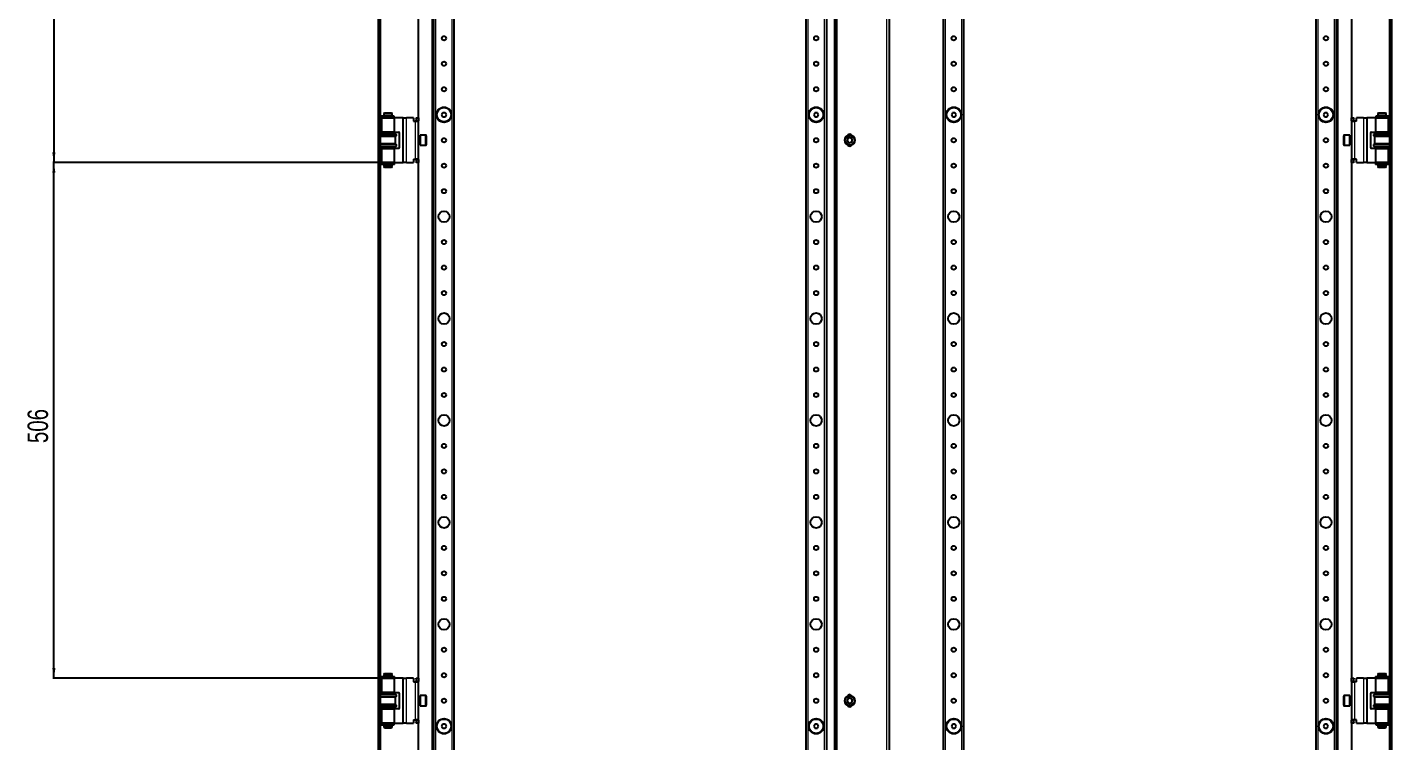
# Model space of a CAD drawing. Header units: millimetres. Extents: x -1235 to 3208, y -2404 to 1219.
# Drawn here: x -1235 to 103, y -790 to -89 of the extents above; entities that cross this region are included whole.
import ezdxf

# ---------------------------------------------------------------- set-up
doc = ezdxf.new("R2010")
doc.units = ezdxf.units.MM
doc.layers.add('FORMAT', color=7, linetype='Continuous')
doc.styles.add('SLDTEXTSTYLE0', font='TXT', dxfattribs={"width": 0.75})
doc.dimstyles.new('SLDDIMSTYLE0', dxfattribs={"dimtxt": 20, "dimasz": 10, "dimexe": 0, "dimexo": 0.0625, "dimgap": 5, "dimtad": 2, "dimdec": 1, "dimrnd": 1e-09, "dimzin": 12, "dimdsep": 46, "dimtxsty": 'SLDTEXTSTYLE0', "dimsah": 1, "dimcen": 0.09, "dimadec": 0, "dimazin": 3, "dimtfac": 1, "dimtofl": 0, "dimtmove": 0, "dimatfit": 3, "dimfxl": 0, "dimfrac": 2, "dimtolj": 1, "dimtzin": 12, "dimarcsym": 0})

# ---------------------------------------------------------------- blocks, each defined once
blk = doc.blocks.new('_D_9')
at = {"layer": 'FORMAT'}
for p, q in [((-888, 497.2), (-1210.2, 497.2)), ((-1209.2, 497.2), (-1209.2, -221.8)), ((-881.6, -221.8), (-1210.2, -221.8))]:
    blk.add_line(p, q, dxfattribs=at)
for points in [[(-1209.2, 497.2), (-1210.8, 487.2), (-1207.7, 487.2)], [(-1209.2, -221.8), (-1207.7, -211.8), (-1210.8, -211.8)]]:
    blk.add_solid(points, dxfattribs=at)
at = {"layer": 'FORMAT', "insert": (-1235, 115.5), "char_height": 20, "attachment_point": 1, "rotation": 90, "style": 'SLDTEXTSTYLE0'}
blk.add_mtext('719', dxfattribs=at)
blk = doc.blocks.new('_D_10')
at = {"layer": 'FORMAT'}
for p, q in [((-881.6, -221.8), (-1210.2, -221.8)), ((-1209.2, -727.8), (-1209.2, -221.8)), ((-881.6, -727.8), (-1210.2, -727.8))]:
    blk.add_line(p, q, dxfattribs=at)
for points in [[(-1209.2, -221.8), (-1210.8, -231.8), (-1207.7, -231.8)], [(-1209.2, -727.8), (-1207.7, -717.8), (-1210.8, -717.8)]]:
    blk.add_solid(points, dxfattribs=at)
at = {"layer": 'FORMAT', "insert": (-1235, -497), "char_height": 20, "attachment_point": 1, "rotation": 90, "style": 'SLDTEXTSTYLE0'}
blk.add_mtext('506', dxfattribs=at)

msp = doc.modelspace()

# ---------------------------------------------------------------- linework, layer by layer
at = {"color": 7, "linetype": 'Continuous', "lineweight": 25}
for p, q in [((-891.09, 602.68), (-891.09, -1552.32)), ((-889.09, 602.68), (-889.09, -1552.32)), ((100.91, -1552.32), (100.91, 602.68)), ((102.91, -1552.32), (102.91, 602.68)), ((-838.09, 571.18), (-838.09, -1520.82)), ((-443.59, 566.68), (-443.59, -1516.32)), ((-441.59, 566.68), (-441.59, -1516.32)), ((49.91, -1520.82), (49.91, 571.18)), ((-390.09, 556.97), (-390.09, -1506.6)), ((-836.59, -1492.32), (-836.59, 542.68)), ((-816.59, -1492.32), (-816.59, 542.68)), ((-471.59, 542.68), (-471.59, -1492.32)), ((-451.59, 542.68), (-451.59, -1492.32)), ((-336.59, -1492.32), (-336.59, 542.68)), ((-316.59, -1492.32), (-316.59, 542.68)), ((28.41, 542.68), (28.41, -1492.32)), ((48.41, 542.68), (48.41, -1492.32)), ((-852.09, 453.18), (-852.09, -177.82)), ((63.91, -177.82), (63.91, 453.18)), ((-885.01, -173.07), (-885.59, -174.07)), ((-885.01, -173.07), (-882.04, -173.07)), ((-882.04, -173.07), (-878.16, -173.07)), ((-877.59, -174.07), (-878.16, -173.07)), ((-827.74, -172.82), (-828.89, -174.82)), ((-825.43, -172.82), (-827.74, -172.82)), ((-824.28, -174.82), (-825.43, -172.82)), ((-462.74, -172.82), (-463.89, -174.82)), ((-460.43, -172.82), (-462.74, -172.82)), ((-459.28, -174.82), (-460.43, -172.82)), ((-327.74, -172.82), (-328.89, -174.82)), ((-325.43, -172.82), (-327.74, -172.82)), ((-324.28, -174.82), (-325.43, -172.82)), ((37.26, -172.82), (36.11, -174.82)), ((39.57, -172.82), (37.26, -172.82)), ((40.72, -174.82), (39.57, -172.82)), ((89.99, -173.07), (89.41, -174.07)), ((89.99, -173.07), (96.84, -173.07)), ((97.41, -174.07), (96.84, -173.07)), ((-888.74, -176.12), (-888.74, -177.02)), ((-875.75, -176.12), (-888.74, -176.12)), ((-875.75, -177.02), (-888.74, -177.02)), ((-888.04, -177.82), (-888.04, -191.82)), ((-888.04, -177.82), (-875.14, -177.82)), ((-885.59, -174.07), (-885.59, -176.07)), ((-882.12, -174.07), (-885.59, -174.07)), ((-885.59, -176.07), (-882.12, -176.07)), ((-885.59, -177.07), (-885.59, -177.82)), ((-885.59, -177.07), (-882.12, -177.07)), ((-885.09, -176.07), (-885.09, -176.12)), ((-885.09, -177.02), (-885.09, -177.07)), ((-877.59, -174.07), (-882.12, -174.07)), ((-882.12, -176.07), (-877.59, -176.07)), ((-882.12, -177.07), (-877.59, -177.07)), ((-878.09, -176.12), (-878.09, -176.07)), ((-878.09, -177.07), (-878.09, -177.02)), ((-877.59, -176.07), (-877.59, -174.07)), ((-877.59, -177.82), (-877.59, -177.07)), ((-875.66, -176.12), (-875.75, -176.12)), ((-875.66, -177.02), (-875.75, -177.02)), ((-875.66, -177.02), (-875.66, -176.12)), ((-875.64, -176.12), (-875.66, -176.12)), ((-875.64, -177.02), (-875.66, -177.02)), ((-875.64, -177.02), (-875.64, -176.12)), ((-875.14, -191.82), (-875.14, -177.82)), ((-867.04, -177.82), (-875.14, -177.82)), ((-866.54, -177.82), (-867.04, -177.82)), ((-866.54, -177.82), (-863.54, -177.82)), ((-866.54, -221.82), (-866.54, -177.82)), ((-856.54, -177.82), (-863.54, -177.82)), ((-856.54, -177.82), (-856.54, -181.12)), ((-856.54, -181.12), (-854.54, -181.12)), ((-854.54, -181.12), (-851.54, -181.12)), ((-854.04, -177.82), (-851.54, -177.82)), ((-854.04, -178.32), (-854.04, -177.82)), ((-854.04, -178.32), (-854.04, -180.32)), ((-854.04, -180.82), (-854.04, -180.32)), ((-851.54, -180.82), (-854.04, -180.82)), ((-854.04, -180.82), (-854.04, -181.12)), ((-851.54, -177.82), (-851.54, -178.32)), ((-851.54, -178.32), (-851.54, -180.32)), ((-851.54, -180.32), (-851.54, -180.82)), ((-851.54, -181.12), (-851.54, -180.82)), ((-851.54, -218.52), (-851.54, -181.12)), ((-828.89, -174.82), (-827.74, -176.82)), ((-827.74, -176.82), (-825.43, -176.82)), ((-825.43, -176.82), (-824.28, -174.82)), ((-463.89, -174.82), (-462.74, -176.82)), ((-462.74, -176.82), (-460.43, -176.82)), ((-460.43, -176.82), (-459.28, -174.82)), ((-328.89, -174.82), (-327.74, -176.82)), ((-327.74, -176.82), (-325.43, -176.82)), ((-325.43, -176.82), (-324.28, -174.82)), ((36.11, -174.82), (37.26, -176.82)), ((37.26, -176.82), (39.57, -176.82)), ((39.57, -176.82), (40.72, -174.82)), ((63.36, -178.32), (63.36, -177.82)), ((63.36, -177.82), (65.86, -177.82)), ((63.36, -180.32), (63.36, -178.32)), ((63.36, -180.82), (63.36, -180.32)), ((65.86, -180.82), (63.36, -180.82)), ((63.36, -180.82), (63.36, -181.12)), ((63.36, -181.12), (66.36, -181.12)), ((63.36, -181.12), (63.36, -218.52)), ((65.86, -177.82), (65.86, -178.32)), ((65.86, -180.32), (65.86, -178.32)), ((65.86, -180.32), (65.86, -180.82)), ((65.86, -181.12), (65.86, -180.82)), ((68.36, -181.12), (66.36, -181.12)), ((75.36, -177.82), (68.36, -177.82)), ((68.36, -181.12), (68.36, -177.82)), ((75.36, -177.82), (78.36, -177.82)), ((78.36, -177.82), (78.36, -221.82)), ((78.86, -177.82), (78.36, -177.82)), ((86.96, -177.82), (78.86, -177.82)), ((86.96, -177.82), (86.96, -191.82)), ((86.96, -177.82), (99.86, -177.82)), ((87.47, -176.12), (87.47, -177.02)), ((87.49, -176.12), (87.47, -176.12)), ((87.49, -177.02), (87.47, -177.02)), ((87.49, -176.12), (87.49, -177.02)), ((87.57, -176.12), (87.49, -176.12)), ((87.57, -177.02), (87.49, -177.02)), ((100.56, -176.12), (87.57, -176.12)), ((100.56, -177.02), (87.57, -177.02)), ((89.41, -174.07), (89.41, -176.07)), ((97.41, -174.07), (89.41, -174.07)), ((89.41, -176.07), (97.41, -176.07)), ((89.41, -177.07), (89.41, -177.82)), ((89.41, -177.07), (97.41, -177.07)), ((89.91, -176.07), (89.91, -176.12)), ((89.91, -177.02), (89.91, -177.07)), ((96.91, -176.12), (96.91, -176.07)), ((96.91, -177.07), (96.91, -177.02)), ((97.41, -176.07), (97.41, -174.07)), ((97.41, -177.82), (97.41, -177.07)), ((99.86, -191.82), (99.86, -177.82)), ((100.56, -177.02), (100.56, -176.12)), ((-889.09, -192.82), (-874.09, -192.82)), ((-874.09, -193.42), (-889.09, -193.42)), ((-874.09, -196.22), (-889.09, -196.22)), ((-875.14, -191.82), (-888.04, -191.82)), ((-885.59, -191.82), (-885.59, -192.82)), ((-877.59, -192.82), (-877.59, -191.82)), ((-875.14, -191.82), (-871.04, -191.82)), ((-874.09, -193.42), (-874.09, -192.82)), ((-873.39, -194.1), (-874.09, -193.42)), ((-874.09, -196.22), (-873.39, -195.53)), ((-874.09, -203.42), (-874.09, -196.22)), ((-870.54, -192.32), (-870.54, -207.32)), ((-850.29, -196.82), (-851.54, -196.82)), ((-844.64, -194.82), (-850.04, -194.82)), ((-850.04, -194.82), (-850.04, -204.82)), ((-844.04, -195.42), (-844.04, -204.22)), ((-430.68, -197.82), (-431.37, -200.63)), ((-429.27, -202.63), (-431.37, -200.63)), ((-427.9, -197), (-430.68, -197.82)), ((-427.9, -197), (-425.8, -199)), ((-426.49, -201.82), (-425.8, -199)), ((55.86, -199.82), (55.86, -195.42)), ((55.86, -204.22), (55.86, -199.82)), ((61.86, -194.82), (56.46, -194.82)), ((61.86, -199.82), (61.86, -194.82)), ((61.86, -204.82), (61.86, -199.82)), ((63.36, -196.82), (62.11, -196.82)), ((82.36, -207.32), (82.36, -192.32)), ((82.86, -191.82), (86.96, -191.82)), ((85.91, -193.42), (85.21, -194.1)), ((85.21, -195.53), (85.91, -196.22)), ((85.91, -192.82), (85.91, -193.42)), ((85.91, -192.82), (100.91, -192.82)), ((100.91, -193.42), (85.91, -193.42)), ((85.91, -196.22), (85.91, -203.42)), ((100.91, -196.22), (85.91, -196.22)), ((99.86, -191.82), (86.96, -191.82)), ((89.41, -191.82), (89.41, -192.82)), ((97.41, -192.82), (97.41, -191.82)), ((-874.09, -203.42), (-889.09, -203.42)), ((-874.09, -206.22), (-889.09, -206.22)), ((-889.09, -206.82), (-874.09, -206.82)), ((-888.04, -207.82), (-888.04, -221.82)), ((-888.04, -207.82), (-875.14, -207.82)), ((-885.59, -206.82), (-885.59, -207.82)), ((-877.59, -207.82), (-877.59, -206.82)), ((-875.14, -221.82), (-875.14, -207.82)), ((-871.04, -207.82), (-875.14, -207.82)), ((-873.39, -204.1), (-874.09, -203.42)), ((-874.09, -206.22), (-873.39, -205.53)), ((-874.09, -206.82), (-874.09, -206.22)), ((-851.54, -202.82), (-850.29, -202.82)), ((-850.04, -204.82), (-844.64, -204.82)), ((-426.49, -201.82), (-429.27, -202.63)), ((56.46, -204.82), (61.86, -204.82)), ((62.11, -202.82), (63.36, -202.82)), ((86.96, -207.82), (82.86, -207.82)), ((85.91, -203.42), (85.21, -204.1)), ((85.21, -205.53), (85.91, -206.22)), ((100.91, -203.42), (85.91, -203.42)), ((85.91, -206.22), (85.91, -206.82)), ((100.91, -206.22), (85.91, -206.22)), ((85.91, -206.82), (100.91, -206.82)), ((86.96, -207.82), (86.96, -221.82)), ((86.96, -207.82), (99.86, -207.82)), ((89.41, -206.82), (89.41, -207.82)), ((97.41, -207.82), (97.41, -206.82)), ((99.86, -221.82), (99.86, -207.82)), ((-888.74, -222.62), (-888.74, -223.52)), ((-875.27, -222.62), (-888.74, -222.62)), ((-875.27, -223.52), (-888.74, -223.52)), ((-875.14, -221.82), (-888.04, -221.82)), ((-885.59, -221.82), (-885.59, -222.57)), ((-885.59, -222.57), (-882.12, -222.57)), ((-885.59, -223.57), (-885.59, -225.57)), ((-885.59, -223.57), (-882.12, -223.57)), ((-885.59, -225.57), (-885.01, -226.57)), ((-885.59, -225.57), (-877.59, -225.57)), ((-885.09, -222.57), (-885.09, -222.62)), ((-885.09, -223.52), (-885.09, -223.57)), ((-878.16, -226.57), (-885.01, -226.57)), ((-882.12, -222.57), (-877.59, -222.57)), ((-882.12, -223.57), (-877.59, -223.57)), ((-878.16, -226.57), (-877.59, -225.57)), ((-878.09, -222.62), (-878.09, -222.57)), ((-878.09, -223.57), (-878.09, -223.52)), ((-877.59, -222.57), (-877.59, -221.82)), ((-877.59, -225.57), (-877.59, -223.57)), ((-875.21, -222.62), (-875.27, -222.62)), ((-875.21, -223.52), (-875.27, -223.52)), ((-875.21, -223.52), (-875.21, -222.62)), ((-875.14, -221.82), (-867.04, -221.82)), ((-867.04, -221.82), (-866.54, -221.82)), ((-863.54, -221.82), (-866.54, -221.82)), ((-863.54, -221.82), (-856.54, -221.82)), ((-856.54, -218.52), (-854.54, -218.52)), ((-856.54, -218.52), (-856.54, -221.82)), ((-851.54, -218.52), (-854.54, -218.52)), ((-854.04, -218.52), (-854.04, -218.82)), ((-854.04, -218.82), (-851.54, -218.82)), ((-854.04, -219.32), (-854.04, -218.82)), ((-854.04, -219.32), (-854.04, -221.32)), ((-854.04, -221.82), (-854.04, -221.32)), ((-851.54, -221.82), (-854.04, -221.82)), ((-852.09, -221.82), (-852.09, -727.82)), ((-851.54, -218.82), (-851.54, -218.52)), ((-851.54, -218.82), (-851.54, -219.32)), ((-851.54, -219.32), (-851.54, -221.32)), ((-851.54, -221.32), (-851.54, -221.82)), ((66.36, -218.52), (63.36, -218.52)), ((63.36, -218.52), (63.36, -218.82)), ((63.36, -219.32), (63.36, -218.82)), ((63.36, -218.82), (65.86, -218.82)), ((63.36, -221.32), (63.36, -219.32)), ((63.36, -221.82), (63.36, -221.32)), ((65.86, -221.82), (63.36, -221.82)), ((63.91, -727.82), (63.91, -221.82)), ((65.86, -218.82), (65.86, -218.52)), ((65.86, -218.82), (65.86, -219.32)), ((65.86, -221.32), (65.86, -219.32)), ((65.86, -221.32), (65.86, -221.82)), ((68.36, -218.52), (66.36, -218.52)), ((68.36, -221.82), (68.36, -218.52)), ((68.36, -221.82), (75.36, -221.82)), ((78.36, -221.82), (75.36, -221.82)), ((78.36, -221.82), (78.86, -221.82)), ((78.86, -221.82), (86.96, -221.82)), ((99.86, -221.82), (86.96, -221.82)), ((87.04, -222.62), (87.04, -223.52)), ((87.1, -222.62), (87.04, -222.62)), ((87.1, -223.52), (87.04, -223.52)), ((100.56, -222.62), (87.1, -222.62)), ((100.56, -223.52), (87.1, -223.52)), ((89.41, -221.82), (89.41, -222.57)), ((89.41, -222.57), (97.41, -222.57)), ((89.41, -223.57), (89.41, -225.57)), ((89.41, -223.57), (97.41, -223.57)), ((89.41, -225.57), (89.99, -226.57)), ((89.41, -225.57), (93.95, -225.57)), ((89.91, -222.57), (89.91, -222.62)), ((89.91, -223.52), (89.91, -223.57)), ((93.87, -226.57), (89.99, -226.57)), ((96.84, -226.57), (93.87, -226.57)), ((93.95, -225.57), (97.41, -225.57)), ((96.84, -226.57), (97.41, -225.57)), ((96.91, -222.62), (96.91, -222.57)), ((96.91, -223.57), (96.91, -223.52)), ((97.41, -222.57), (97.41, -221.82)), ((97.41, -225.57), (97.41, -223.57)), ((100.56, -223.52), (100.56, -222.62)), ((-888.74, -726.12), (-888.74, -727.02)), ((-888.74, -726.12), (-875.27, -726.12)), ((-888.74, -727.02), (-875.27, -727.02)), ((-888.04, -727.82), (-888.04, -741.82)), ((-888.04, -727.82), (-875.14, -727.82)), ((-885.01, -723.07), (-885.59, -724.07)), ((-885.59, -724.07), (-885.59, -726.07)), ((-882.12, -724.07), (-885.59, -724.07)), ((-877.59, -726.07), (-885.59, -726.07)), ((-885.59, -727.07), (-885.59, -727.82)), ((-877.59, -727.07), (-885.59, -727.07)), ((-885.09, -726.07), (-885.09, -726.12)), ((-885.09, -727.02), (-885.09, -727.07)), ((-885.01, -723.07), (-882.04, -723.07)), ((-877.59, -724.07), (-882.12, -724.07)), ((-882.04, -723.07), (-878.16, -723.07)), ((-877.59, -724.07), (-878.16, -723.07)), ((-878.09, -726.12), (-878.09, -726.07)), ((-878.09, -727.07), (-878.09, -727.02)), ((-877.59, -726.07), (-877.59, -724.07)), ((-877.59, -727.82), (-877.59, -727.07)), ((-875.27, -726.12), (-875.21, -726.12)), ((-875.27, -727.02), (-875.21, -727.02)), ((-875.21, -727.02), (-875.21, -726.12)), ((-875.14, -741.82), (-875.14, -727.82)), ((-867.04, -727.82), (-875.14, -727.82)), ((-866.54, -727.82), (-867.04, -727.82)), ((-866.54, -727.82), (-863.54, -727.82)), ((-866.54, -771.82), (-866.54, -727.82)), ((-856.54, -727.82), (-863.54, -727.82)), ((-856.54, -727.82), (-856.54, -731.12)), ((-856.54, -731.12), (-854.54, -731.12)), ((-854.54, -731.12), (-851.54, -731.12)), ((-854.04, -727.82), (-851.54, -727.82)), ((-854.04, -728.32), (-854.04, -727.82)), ((-854.04, -728.32), (-854.04, -730.32)), ((-854.04, -730.82), (-854.04, -730.32)), ((-851.54, -730.82), (-854.04, -730.82)), ((-854.04, -730.82), (-854.04, -731.12)), ((-851.54, -727.82), (-851.54, -728.32)), ((-851.54, -728.32), (-851.54, -730.32)), ((-851.54, -730.32), (-851.54, -730.82)), ((-851.54, -731.12), (-851.54, -730.82)), ((-851.54, -768.52), (-851.54, -731.12)), ((63.36, -728.32), (63.36, -727.82)), ((63.36, -727.82), (65.86, -727.82)), ((63.36, -730.32), (63.36, -728.32)), ((63.36, -730.82), (63.36, -730.32)), ((65.86, -730.82), (63.36, -730.82)), ((63.36, -730.82), (63.36, -731.12)), ((63.36, -731.12), (66.36, -731.12)), ((63.36, -731.12), (63.36, -768.52)), ((65.86, -727.82), (65.86, -728.32)), ((65.86, -730.32), (65.86, -728.32)), ((65.86, -730.32), (65.86, -730.82)), ((65.86, -731.12), (65.86, -730.82)), ((68.36, -731.12), (66.36, -731.12)), ((75.36, -727.82), (68.36, -727.82)), ((68.36, -731.12), (68.36, -727.82)), ((75.36, -727.82), (78.36, -727.82)), ((78.36, -727.82), (78.36, -771.82)), ((78.86, -727.82), (78.36, -727.82)), ((86.96, -727.82), (78.86, -727.82)), ((86.96, -727.82), (86.96, -741.82)), ((86.96, -727.82), (99.86, -727.82)), ((87.04, -726.12), (87.04, -727.02)), ((87.04, -726.12), (87.1, -726.12)), ((87.04, -727.02), (87.1, -727.02)), ((87.1, -726.12), (100.56, -726.12)), ((87.1, -727.02), (100.56, -727.02)), ((89.99, -723.07), (89.41, -724.07)), ((89.41, -724.07), (89.41, -726.07)), ((97.41, -724.07), (89.41, -724.07)), ((93.95, -726.07), (89.41, -726.07)), ((89.41, -727.07), (89.41, -727.82)), ((93.95, -727.07), (89.41, -727.07)), ((89.91, -726.07), (89.91, -726.12)), ((89.91, -727.02), (89.91, -727.07)), ((89.99, -723.07), (96.84, -723.07)), ((97.41, -726.07), (93.95, -726.07)), ((97.41, -727.07), (93.95, -727.07)), ((97.41, -724.07), (96.84, -723.07)), ((96.91, -726.12), (96.91, -726.07)), ((96.91, -727.07), (96.91, -727.02)), ((97.41, -726.07), (97.41, -724.07)), ((97.41, -727.82), (97.41, -727.07)), ((99.86, -741.82), (99.86, -727.82)), ((100.56, -727.02), (100.56, -726.12)), ((-889.09, -742.82), (-874.09, -742.82)), ((-874.09, -743.42), (-889.09, -743.42)), ((-874.09, -746.22), (-889.09, -746.22)), ((-875.14, -741.82), (-888.04, -741.82)), ((-885.59, -741.82), (-885.59, -742.82)), ((-877.59, -742.82), (-877.59, -741.82)), ((-875.14, -741.82), (-871.04, -741.82)), ((-874.09, -743.42), (-874.09, -742.82)), ((-873.39, -744.1), (-874.09, -743.42)), ((-874.09, -746.22), (-873.39, -745.53)), ((-874.09, -753.42), (-874.09, -746.22)), ((-870.54, -742.32), (-870.54, -757.32)), ((-850.29, -746.82), (-851.54, -746.82)), ((-844.64, -744.82), (-850.04, -744.82)), ((-850.04, -744.82), (-850.04, -749.82)), ((-844.04, -745.42), (-844.04, -749.82)), ((-430.68, -747.82), (-431.37, -750.63)), ((-427.9, -747), (-430.68, -747.82)), ((-427.9, -747), (-425.8, -749)), ((-426.49, -751.82), (-425.8, -749)), ((55.86, -754.22), (55.86, -745.42)), ((61.86, -744.82), (56.46, -744.82)), ((61.86, -754.82), (61.86, -744.82)), ((63.36, -746.82), (62.11, -746.82)), ((82.36, -757.32), (82.36, -742.32)), ((82.86, -741.82), (86.96, -741.82)), ((85.91, -743.42), (85.21, -744.1)), ((85.21, -745.53), (85.91, -746.22)), ((85.91, -742.82), (85.91, -743.42)), ((85.91, -742.82), (100.91, -742.82)), ((100.91, -743.42), (85.91, -743.42)), ((85.91, -746.22), (85.91, -753.42)), ((100.91, -746.22), (85.91, -746.22)), ((99.86, -741.82), (86.96, -741.82)), ((89.41, -741.82), (89.41, -742.82)), ((97.41, -742.82), (97.41, -741.82)), ((-874.09, -753.42), (-889.09, -753.42)), ((-874.09, -756.22), (-889.09, -756.22)), ((-889.09, -756.82), (-874.09, -756.82)), ((-888.04, -757.82), (-888.04, -771.82)), ((-888.04, -757.82), (-875.14, -757.82)), ((-885.59, -756.82), (-885.59, -757.82)), ((-877.59, -757.82), (-877.59, -756.82)), ((-875.14, -771.82), (-875.14, -757.82)), ((-871.04, -757.82), (-875.14, -757.82)), ((-873.39, -754.1), (-874.09, -753.42)), ((-874.09, -756.22), (-873.39, -755.53)), ((-874.09, -756.82), (-874.09, -756.22)), ((-851.54, -752.82), (-850.29, -752.82)), ((-850.04, -749.82), (-850.04, -754.82)), ((-850.04, -754.82), (-844.64, -754.82)), ((-844.04, -749.82), (-844.04, -754.22)), ((-429.27, -752.63), (-431.37, -750.63)), ((-426.49, -751.82), (-429.27, -752.63)), ((56.46, -754.82), (61.86, -754.82)), ((62.11, -752.82), (63.36, -752.82)), ((86.96, -757.82), (82.86, -757.82)), ((85.91, -753.42), (85.21, -754.1)), ((85.21, -755.53), (85.91, -756.22)), ((100.91, -753.42), (85.91, -753.42)), ((85.91, -756.22), (85.91, -756.82)), ((100.91, -756.22), (85.91, -756.22)), ((85.91, -756.82), (100.91, -756.82)), ((86.96, -757.82), (86.96, -771.82)), ((86.96, -757.82), (99.86, -757.82)), ((89.41, -756.82), (89.41, -757.82)), ((97.41, -757.82), (97.41, -756.82)), ((99.86, -771.82), (99.86, -757.82)), ((-888.74, -772.62), (-888.74, -773.52)), ((-888.74, -772.62), (-875.75, -772.62)), ((-888.74, -773.52), (-875.75, -773.52)), ((-875.14, -771.82), (-888.04, -771.82)), ((-885.59, -771.82), (-885.59, -772.57)), ((-877.59, -772.57), (-885.59, -772.57)), ((-885.59, -773.57), (-885.59, -775.57)), ((-877.59, -773.57), (-885.59, -773.57)), ((-885.59, -775.57), (-885.01, -776.57)), ((-885.59, -775.57), (-877.59, -775.57)), ((-885.09, -772.57), (-885.09, -772.62)), ((-885.09, -773.52), (-885.09, -773.57)), ((-878.16, -776.57), (-877.59, -775.57)), ((-878.09, -772.62), (-878.09, -772.57)), ((-878.09, -773.57), (-878.09, -773.52)), ((-877.59, -772.57), (-877.59, -771.82)), ((-877.59, -775.57), (-877.59, -773.57)), ((-875.75, -772.62), (-875.66, -772.62)), ((-875.75, -773.52), (-875.66, -773.52)), ((-875.66, -773.52), (-875.66, -772.62)), ((-875.66, -772.62), (-875.64, -772.62)), ((-875.66, -773.52), (-875.64, -773.52)), ((-875.64, -773.52), (-875.64, -772.62)), ((-875.14, -771.82), (-867.04, -771.82)), ((-867.04, -771.82), (-866.54, -771.82)), ((-863.54, -771.82), (-866.54, -771.82)), ((-863.54, -771.82), (-856.54, -771.82)), ((-856.54, -768.52), (-854.54, -768.52)), ((-856.54, -768.52), (-856.54, -771.82)), ((-851.54, -768.52), (-854.54, -768.52)), ((-854.04, -768.52), (-854.04, -768.82)), ((-854.04, -768.82), (-851.54, -768.82)), ((-854.04, -769.32), (-854.04, -768.82)), ((-854.04, -769.32), (-854.04, -771.32)), ((-854.04, -771.82), (-854.04, -771.32)), ((-851.54, -771.82), (-854.04, -771.82)), ((-852.09, -771.82), (-852.09, -1402.82)), ((-851.54, -768.82), (-851.54, -768.52)), ((-851.54, -768.82), (-851.54, -769.32)), ((-851.54, -769.32), (-851.54, -771.32)), ((-851.54, -771.32), (-851.54, -771.82)), ((-827.74, -772.82), (-828.89, -774.82)), ((-828.89, -774.82), (-827.74, -776.82)), ((-825.43, -772.82), (-827.74, -772.82)), ((-824.28, -774.82), (-825.43, -772.82)), ((-825.43, -776.82), (-824.28, -774.82)), ((-462.74, -772.82), (-463.89, -774.82)), ((-463.89, -774.82), (-462.74, -776.82)), ((-460.43, -772.82), (-462.74, -772.82)), ((-459.28, -774.82), (-460.43, -772.82)), ((-460.43, -776.82), (-459.28, -774.82)), ((-327.74, -772.82), (-328.89, -774.82)), ((-328.89, -774.82), (-327.74, -776.82)), ((-325.43, -772.82), (-327.74, -772.82)), ((-324.28, -774.82), (-325.43, -772.82)), ((-325.43, -776.82), (-324.28, -774.82)), ((37.26, -772.82), (36.11, -774.82)), ((36.11, -774.82), (37.26, -776.82)), ((39.57, -772.82), (37.26, -772.82)), ((40.72, -774.82), (39.57, -772.82)), ((39.57, -776.82), (40.72, -774.82)), ((66.36, -768.52), (63.36, -768.52)), ((63.36, -768.52), (63.36, -768.82)), ((63.36, -768.82), (65.86, -768.82)), ((63.36, -769.32), (63.36, -768.82)), ((63.36, -771.32), (63.36, -769.32)), ((63.36, -771.82), (63.36, -771.32)), ((65.86, -771.82), (63.36, -771.82)), ((63.91, -1402.82), (63.91, -771.82)), ((65.86, -768.82), (65.86, -768.52)), ((65.86, -768.82), (65.86, -769.32)), ((65.86, -771.32), (65.86, -769.32)), ((65.86, -771.32), (65.86, -771.82)), ((68.36, -768.52), (66.36, -768.52)), ((68.36, -771.82), (68.36, -768.52)), ((68.36, -771.82), (75.36, -771.82)), ((78.36, -771.82), (75.36, -771.82)), ((78.36, -771.82), (78.86, -771.82)), ((78.86, -771.82), (86.96, -771.82)), ((99.86, -771.82), (86.96, -771.82)), ((87.47, -772.62), (87.47, -773.52)), ((87.47, -772.62), (87.49, -772.62)), ((87.47, -773.52), (87.49, -773.52)), ((87.49, -772.62), (87.49, -773.52)), ((87.49, -772.62), (87.57, -772.62)), ((87.49, -773.52), (87.57, -773.52)), ((87.57, -772.62), (100.56, -772.62)), ((87.57, -773.52), (100.56, -773.52)), ((89.41, -771.82), (89.41, -772.57)), ((93.95, -772.57), (89.41, -772.57)), ((89.41, -773.57), (89.41, -775.57)), ((93.95, -773.57), (89.41, -773.57)), ((89.41, -775.57), (89.99, -776.57)), ((89.41, -775.57), (93.95, -775.57)), ((89.91, -772.57), (89.91, -772.62)), ((89.91, -773.52), (89.91, -773.57)), ((97.41, -772.57), (93.95, -772.57)), ((97.41, -773.57), (93.95, -773.57)), ((93.95, -775.57), (97.41, -775.57)), ((96.84, -776.57), (97.41, -775.57)), ((96.91, -772.62), (96.91, -772.57)), ((96.91, -773.57), (96.91, -773.52)), ((97.41, -772.57), (97.41, -771.82)), ((97.41, -775.57), (97.41, -773.57)), ((100.56, -773.52), (100.56, -772.62)), ((-878.16, -776.57), (-885.01, -776.57)), ((-827.74, -776.82), (-825.43, -776.82)), ((-462.74, -776.82), (-460.43, -776.82)), ((-327.74, -776.82), (-325.43, -776.82)), ((37.26, -776.82), (39.57, -776.82)), ((93.87, -776.57), (89.99, -776.57)), ((96.84, -776.57), (93.87, -776.57))]:
    msp.add_line(p, q, dxfattribs=at)
at = {"color": 8, "linetype": 'Continuous', "lineweight": 18}
for p, q in [((-440.99, -1516.32), (-440.99, 566.68)), ((-392.69, 552.46), (-392.69, -1502.1)), ((-389.49, -1507.64), (-389.49, 558.01)), ((-834.59, -1492.32), (-834.59, 542.68)), ((-818.59, -1492.32), (-818.59, 542.68)), ((-469.59, 542.68), (-469.59, -1492.32)), ((-453.59, 542.68), (-453.59, -1492.32)), ((-334.59, -1492.32), (-334.59, 542.68)), ((-318.59, -1492.32), (-318.59, 542.68)), ((30.41, 542.68), (30.41, -1492.32)), ((46.41, 542.68), (46.41, -1492.32)), ((-888.49, -176.12), (-888.49, 451.48)), ((100.31, 451.48), (100.31, -176.12)), ((-888.49, -192.82), (-888.49, -177.02)), ((-875.75, -177.02), (-875.75, -176.12)), ((-867.04, -177.82), (-867.04, -221.82)), ((-863.54, -221.82), (-863.54, -177.82)), ((-854.54, -218.52), (-854.54, -181.12)), ((-851.54, -178.32), (-854.04, -178.32)), ((-854.04, -180.32), (-851.54, -180.32)), ((65.86, -178.32), (63.36, -178.32)), ((63.36, -180.32), (65.86, -180.32)), ((66.36, -181.12), (66.36, -218.52)), ((75.36, -177.82), (75.36, -221.82)), ((78.86, -221.82), (78.86, -177.82)), ((87.57, -177.02), (87.57, -176.12)), ((100.31, -177.02), (100.31, -192.82)), ((-873.39, -194.1), (-889.09, -194.1)), ((-873.39, -195.53), (-889.09, -195.53)), ((-850.29, -199.82), (-850.29, -196.82)), ((-850.29, -202.82), (-850.29, -199.82)), ((-844.64, -204.82), (-844.64, -194.82)), ((56.46, -194.82), (56.46, -199.82)), ((56.46, -199.82), (56.46, -204.82)), ((62.11, -196.82), (62.11, -202.82)), ((100.91, -194.1), (85.21, -194.1)), ((100.91, -195.53), (85.21, -195.53)), ((-873.39, -204.1), (-889.09, -204.1)), ((-873.39, -205.53), (-889.09, -205.53)), ((-888.49, -222.62), (-888.49, -206.82)), ((100.91, -204.1), (85.21, -204.1)), ((100.91, -205.53), (85.21, -205.53)), ((100.31, -206.82), (100.31, -222.62)), ((-888.49, -726.12), (-888.49, -223.52)), ((-875.27, -223.52), (-875.27, -222.62)), ((-851.54, -219.32), (-854.04, -219.32)), ((-854.04, -221.32), (-851.54, -221.32)), ((65.86, -219.32), (63.36, -219.32)), ((63.36, -221.32), (65.86, -221.32)), ((87.1, -223.52), (87.1, -222.62)), ((100.31, -223.52), (100.31, -726.12)), ((-888.49, -742.82), (-888.49, -727.02)), ((-875.27, -726.12), (-875.27, -727.02)), ((-867.04, -727.82), (-867.04, -771.82)), ((-863.54, -771.82), (-863.54, -727.82)), ((-854.54, -768.52), (-854.54, -731.12)), ((-851.54, -728.32), (-854.04, -728.32)), ((-854.04, -730.32), (-851.54, -730.32)), ((65.86, -728.32), (63.36, -728.32)), ((63.36, -730.32), (65.86, -730.32)), ((66.36, -731.12), (66.36, -768.52)), ((75.36, -727.82), (75.36, -771.82)), ((78.86, -771.82), (78.86, -727.82)), ((87.1, -726.12), (87.1, -727.02)), ((100.31, -727.02), (100.31, -742.82)), ((-873.39, -744.1), (-889.09, -744.1)), ((-873.39, -745.53), (-889.09, -745.53)), ((-850.29, -752.82), (-850.29, -746.82)), ((-844.64, -749.82), (-844.64, -744.82)), ((56.46, -744.82), (56.46, -754.82)), ((62.11, -746.82), (62.11, -749.82)), ((100.91, -744.1), (85.21, -744.1)), ((100.91, -745.53), (85.21, -745.53)), ((-873.39, -754.1), (-889.09, -754.1)), ((-873.39, -755.53), (-889.09, -755.53)), ((-888.49, -772.62), (-888.49, -756.82)), ((-844.64, -754.82), (-844.64, -749.82)), ((62.11, -749.82), (62.11, -752.82)), ((100.91, -754.1), (85.21, -754.1)), ((100.91, -755.53), (85.21, -755.53)), ((100.31, -756.82), (100.31, -772.62)), ((-888.49, -1401.12), (-888.49, -773.52)), ((-875.75, -772.62), (-875.75, -773.52)), ((-851.54, -769.32), (-854.04, -769.32)), ((-854.04, -771.32), (-851.54, -771.32)), ((65.86, -769.32), (63.36, -769.32)), ((63.36, -771.32), (65.86, -771.32)), ((87.57, -772.62), (87.57, -773.52)), ((100.31, -773.52), (100.31, -1401.12))]:
    msp.add_line(p, q, dxfattribs=at)
at = {"color": 7, "linetype": 'Continuous', "lineweight": 25}
for centre, radius in [((-826.59, -99.82), 2.1), ((-461.59, -99.82), 2.1), ((-326.59, -99.82), 2.1), ((38.41, -99.82), 2.1), ((-826.59, -124.82), 2.1), ((-461.59, -124.82), 2.1), ((-326.59, -124.82), 2.1), ((38.41, -124.82), 2.1), ((-826.59, -149.82), 2.1), ((-461.59, -149.82), 2.1), ((-326.59, -149.82), 2.1), ((38.41, -149.82), 2.1), ((-826.59, -174.82), 7.5), ((-826.59, -174.82), 7), ((-461.59, -174.82), 7.5), ((-461.59, -174.82), 7), ((-326.59, -174.82), 7.5), ((-326.59, -174.82), 7), ((38.41, -174.82), 7.5), ((38.41, -174.82), 7), ((-826.59, -199.82), 2.1), ((-461.59, -199.82), 2.1), ((-428.59, -199.82), 5), ((-326.59, -199.82), 2.1), ((38.41, -199.82), 2.1), ((-826.59, -224.82), 2.1), ((-461.59, -224.82), 2.1), ((-326.59, -224.82), 2.1), ((38.41, -224.82), 2.1), ((-826.59, -249.82), 2.1), ((-461.59, -249.82), 2.1), ((-326.59, -249.82), 2.1), ((38.41, -249.82), 2.1), ((-826.59, -274.82), 5.5), ((-461.59, -274.82), 5.5), ((-326.59, -274.82), 5.5), ((38.41, -274.82), 5.5), ((-826.59, -299.82), 2.1), ((-461.59, -299.82), 2.1), ((-326.59, -299.82), 2.1), ((38.41, -299.82), 2.1), ((-826.59, -324.82), 2.1), ((-461.59, -324.82), 2.1), ((-326.59, -324.82), 2.1), ((38.41, -324.82), 2.1), ((-826.59, -349.82), 2.1), ((-461.59, -349.82), 2.1), ((-326.59, -349.82), 2.1), ((38.41, -349.82), 2.1), ((-826.59, -374.82), 5.5), ((-461.59, -374.82), 5.5), ((-326.59, -374.82), 5.5), ((38.41, -374.82), 5.5), ((-826.59, -399.82), 2.1), ((-461.59, -399.82), 2.1), ((-326.59, -399.82), 2.1), ((38.41, -399.82), 2.1), ((-826.59, -424.82), 2.1), ((-461.59, -424.82), 2.1), ((-326.59, -424.82), 2.1), ((38.41, -424.82), 2.1), ((-826.59, -449.82), 2.1), ((-461.59, -449.82), 2.1), ((-326.59, -449.82), 2.1), ((38.41, -449.82), 2.1), ((-826.59, -474.82), 5.5), ((-461.59, -474.82), 5.5), ((-326.59, -474.82), 5.5), ((38.41, -474.82), 5.5), ((-826.59, -499.82), 2.1), ((-461.59, -499.82), 2.1), ((-326.59, -499.82), 2.1), ((38.41, -499.82), 2.1), ((-826.59, -524.82), 2.1), ((-461.59, -524.82), 2.1), ((-326.59, -524.82), 2.1), ((38.41, -524.82), 2.1), ((-826.59, -549.82), 2.1), ((-461.59, -549.82), 2.1), ((-326.59, -549.82), 2.1), ((38.41, -549.82), 2.1), ((-826.59, -574.82), 5.5), ((-461.59, -574.82), 5.5), ((-326.59, -574.82), 5.5), ((38.41, -574.82), 5.5), ((-826.59, -599.82), 2.1), ((-461.59, -599.82), 2.1), ((-326.59, -599.82), 2.1), ((38.41, -599.82), 2.1), ((-826.59, -624.82), 2.1), ((-461.59, -624.82), 2.1), ((-326.59, -624.82), 2.1), ((38.41, -624.82), 2.1), ((-826.59, -649.82), 2.1), ((-461.59, -649.82), 2.1), ((-326.59, -649.82), 2.1), ((38.41, -649.82), 2.1), ((-826.59, -674.82), 5.5), ((-461.59, -674.82), 5.5), ((-326.59, -674.82), 5.5), ((38.41, -674.82), 5.5), ((-826.59, -699.82), 2.1), ((-461.59, -699.82), 2.1), ((-326.59, -699.82), 2.1), ((38.41, -699.82), 2.1), ((-826.59, -724.82), 2.1), ((-461.59, -724.82), 2.1), ((-326.59, -724.82), 2.1), ((38.41, -724.82), 2.1), ((-826.59, -749.82), 2.1), ((-461.59, -749.82), 2.1), ((-428.59, -749.82), 5), ((-326.59, -749.82), 2.1), ((38.41, -749.82), 2.1), ((-826.59, -774.82), 7.5), ((-826.59, -774.82), 7), ((-461.59, -774.82), 7.5), ((-461.59, -774.82), 7), ((-326.59, -774.82), 7.5), ((-326.59, -774.82), 7), ((38.41, -774.82), 7.5), ((38.41, -774.82), 7)]:
    msp.add_circle(centre, radius, dxfattribs=at)
at = {"color": 8, "linetype": 'Continuous', "lineweight": 18}
for centre in [(-428.59, -199.82), (-428.59, -749.82)]:
    msp.add_circle(centre, 4.4, dxfattribs=at)
at = {"color": 7, "linetype": 'Continuous', "lineweight": 25}
for centre, radius, start, end in [((-874.09, -194.82), 1, 314.427, 45.573), ((-871.04, -192.32), 0.5, 0, 90), ((-850.29, -196.57), 0.25, 270, 360), ((-844.64, -195.42), 0.6, 360, 90), ((-428.59, -199.82), 2.51, 166.35345, 226.35345), ((-428.59, -199.82), 2.51, 106.35345, 166.35345), ((-428.59, -195.82), 2, 18.20996, 161.79004), ((-428.59, -199.82), 2.51, 46.35345, 106.35345), ((-428.59, -199.82), 2.51, 286.35345, 346.35345), ((-428.59, -199.82), 2.51, 346.35345, 46.35345), ((56.46, -195.42), 0.6, 90, 180), ((62.11, -196.57), 0.25, 180, 270), ((82.86, -192.32), 0.5, 90, 180), ((85.91, -194.82), 1, 134.427, 225.573), ((-874.09, -204.82), 1, 314.427, 45.573), ((-871.04, -207.32), 0.5, 270, 0), ((-850.29, -203.07), 0.25, 0, 90), ((-844.64, -204.22), 0.6, 270, 0), ((-428.59, -203.82), 2, 198.20996, 341.79004), ((-428.59, -199.82), 2.51, 226.35345, 286.35345), ((56.46, -204.22), 0.6, 180, 270), ((62.11, -203.07), 0.25, 90, 180), ((82.86, -207.32), 0.5, 180, 270), ((85.91, -204.82), 1, 134.427, 225.573), ((-874.09, -744.82), 1, 314.427, 45.573), ((-871.04, -742.32), 0.5, 0, 90), ((-850.29, -746.57), 0.25, 270, 360), ((-844.64, -745.42), 0.6, 360, 90), ((-428.59, -749.82), 2.51, 166.35345, 226.35345), ((-428.59, -749.82), 2.51, 106.35345, 166.35345), ((-428.59, -745.82), 2, 18.20996, 161.79004), ((-428.59, -749.82), 2.51, 46.35345, 106.35345), ((-428.59, -749.82), 2.51, 346.35345, 46.35345), ((56.46, -745.42), 0.6, 90, 180), ((62.11, -746.57), 0.25, 180, 270), ((82.86, -742.32), 0.5, 90, 180), ((85.91, -744.82), 1, 134.427, 225.573), ((-874.09, -754.82), 1, 314.427, 45.573), ((-871.04, -757.32), 0.5, 270, 0), ((-850.29, -753.07), 0.25, 0, 90), ((-844.64, -754.22), 0.6, 270, 0), ((-428.59, -753.82), 2, 198.20996, 341.79004), ((-428.59, -749.82), 2.51, 226.35345, 286.35345), ((-428.59, -749.82), 2.51, 286.35345, 346.35345), ((56.46, -754.22), 0.6, 180, 270), ((62.11, -753.07), 0.25, 90, 180), ((82.86, -757.32), 0.5, 180, 270), ((85.91, -754.82), 1, 134.427, 225.573)]:
    msp.add_arc(centre, radius, start, end, dxfattribs=at)

# ---------------------------------------------------------------- dimensions: what is measured, and where the dimension line sits
at = {"layer": 'FORMAT'}
for p1, picture, middle in [((-888.04, 497.18), '_D_9', (-1209.23, 137.68)), ((-881.59, -727.82), '_D_10', (-1209.23, -474.82))]:
    dim = msp.add_linear_dim(base=(-1209.23, -221.82), p1=p1, p2=(-881.59, -221.82), angle=90, dimstyle='SLDDIMSTYLE0', dxfattribs=at)
    dim.commit()
    dim.dimension.update_dxf_attribs({"geometry": picture, "text_midpoint": middle, "dimtype": 160})

doc.saveas('drawing.dxf')
